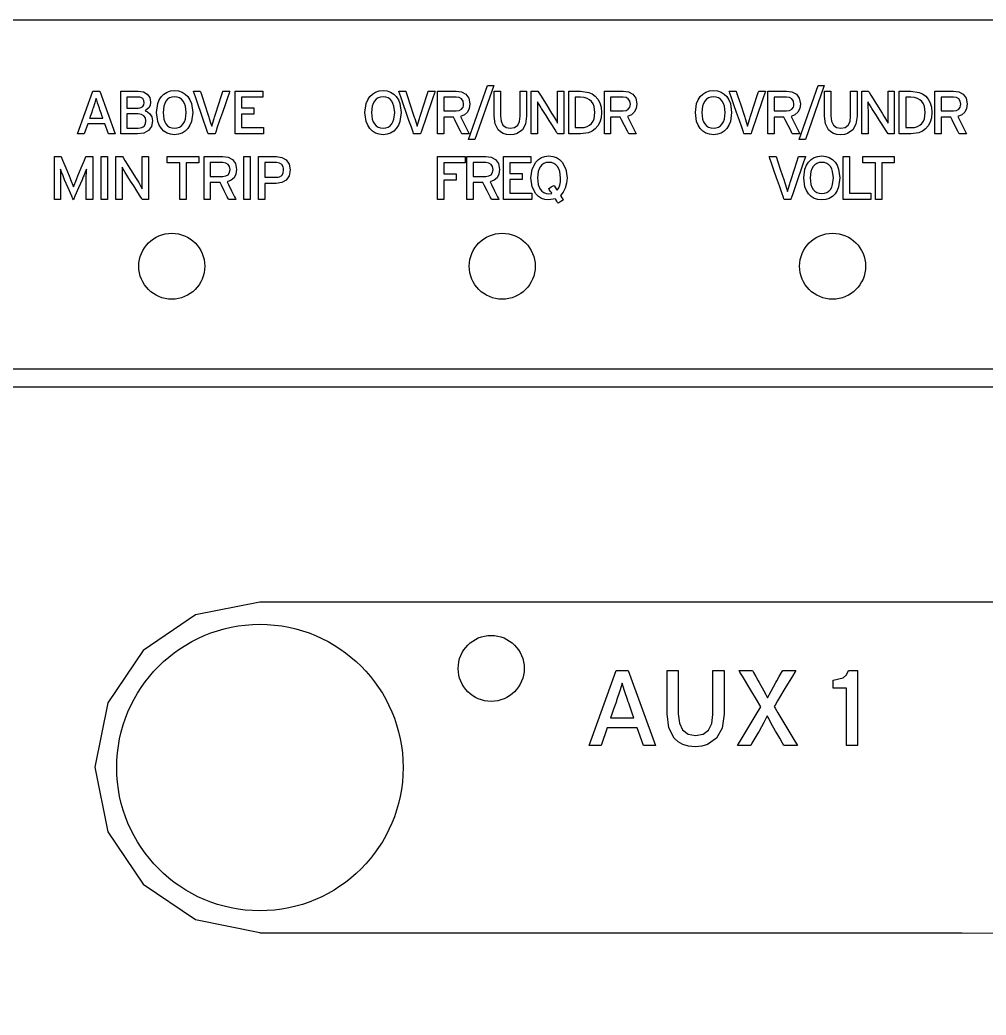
# Model space of a CAD drawing. Extents: x 0.4 to 9, y 0.3 to 17.6.
# Drawn here: x 4.704 to 6.897, y 7.476 to 9.734 of the extents above; entities that cross this region are included whole.
import ezdxf

# ---------------------------------------------------------------- set-up
doc = ezdxf.new("R2010")
doc.units = 0
doc.header["$MEASUREMENT"] = 0
doc.layers.get('0').update_dxf_attribs({"linetype": 'CONTINUOUS'})

msp = doc.modelspace()

# ---------------------------------------------------------------- linework, layer by layer
at = {"color": 7}
for points in [[(3.8929, 9.7338), (7.9163, 9.7338), (7.9163, 8.9413), (3.8929, 8.9413)], [(5.737, 9.4625), (5.7227, 9.4625), (5.7658, 9.5846), (5.7802, 9.5846)], [(6.487, 9.4625), (6.4726, 9.4625), (6.5158, 9.5846), (6.5301, 9.5846)], [(4.9052, 9.475), (4.8969, 9.4981), (4.8581, 9.4981), (4.8501, 9.475), (4.8348, 9.475), (4.8699, 9.572), (4.8854, 9.572), (4.9206, 9.475)], [(5.1927, 9.475), (5.1927, 9.572), (5.2553, 9.572), (5.2553, 9.5581), (5.2073, 9.5581), (5.2073, 9.534), (5.2351, 9.534), (5.2351, 9.5198), (5.2073, 9.5198), (5.2073, 9.4893), (5.2573, 9.4893), (5.2573, 9.475)], [(4.8884, 9.3265), (4.8884, 9.4238), (4.903, 9.4238), (4.903, 9.3265)], [(5.0817, 9.4096), (5.0817, 9.3265), (5.0671, 9.3265), (5.0671, 9.4096), (5.0388, 9.4096), (5.0388, 9.4238), (5.11, 9.4238), (5.11, 9.4096)], [(5.2124, 9.3265), (5.2124, 9.4238), (5.227, 9.4238), (5.227, 9.3265)], [(5.6668, 9.4096), (5.6668, 9.3842), (5.6946, 9.3842), (5.6946, 9.3699), (5.6668, 9.3699), (5.6668, 9.3265), (5.6522, 9.3265), (5.6522, 9.4238), (5.7148, 9.4238), (5.7148, 9.4096)], [(5.8016, 9.3265), (5.8016, 9.4238), (5.8641, 9.4238), (5.8641, 9.4096), (5.8161, 9.4096), (5.8161, 9.3855), (5.8441, 9.3855), (5.8441, 9.3713), (5.8161, 9.3713), (5.8161, 9.3408), (5.8663, 9.3408), (5.8663, 9.3265)], [(6.5725, 9.3265), (6.5725, 9.4238), (6.587, 9.4238), (6.587, 9.3408), (6.6354, 9.3408), (6.6354, 9.3265)], [(6.6606, 9.4096), (6.6606, 9.3265), (6.6461, 9.3265), (6.6461, 9.4096), (6.6177, 9.4096), (6.6177, 9.4238), (6.6889, 9.4238), (6.6889, 9.4096)], [(6.1196, 8.0875), (6.1052, 8.1278), (6.0372, 8.1278), (6.0232, 8.0875), (5.9967, 8.0875), (6.0579, 8.2577), (6.0849, 8.2577), (6.1469, 8.0875)]]:
    msp.add_lwpolyline(points, close=True, dxfattribs=at)
for points in [[(5.0552, 9.4733), (5.0463, 9.4743), (5.0382, 9.477), (5.0312, 9.4814), (5.0253, 9.4874), (5.0206, 9.4947), (5.0171, 9.5032), (5.0142, 9.5235), (5.0171, 9.5438), (5.0206, 9.5524), (5.0253, 9.5597), (5.0312, 9.5656), (5.0382, 9.57), (5.0463, 9.5728), (5.0552, 9.5737), (5.0643, 9.5728), (5.0724, 9.57), (5.0794, 9.5656), (5.0854, 9.5597), (5.0902, 9.5524), (5.0937, 9.5438), (5.0966, 9.5235), (5.0937, 9.5032), (5.0902, 9.4947), (5.0854, 9.4874), (5.0794, 9.4814), (5.0724, 9.477), (5.0643, 9.4743), (5.0552, 9.4733)], [(5.5284, 9.4733), (5.5195, 9.4743), (5.5114, 9.477), (5.5044, 9.4814), (5.4985, 9.4874), (5.4938, 9.4947), (5.4903, 9.5032), (5.4874, 9.5235), (5.4903, 9.5438), (5.4938, 9.5524), (5.4985, 9.5597), (5.5044, 9.5656), (5.5114, 9.57), (5.5195, 9.5728), (5.5284, 9.5737), (5.5375, 9.5728), (5.5455, 9.57), (5.5526, 9.5656), (5.5586, 9.5597), (5.5634, 9.5524), (5.5669, 9.5438), (5.5698, 9.5235), (5.5669, 9.5032), (5.5634, 9.4947), (5.5586, 9.4874), (5.5526, 9.4814), (5.5455, 9.477), (5.5375, 9.4743), (5.5284, 9.4733)], [(6.2785, 9.4733), (6.2695, 9.4743), (6.2615, 9.477), (6.2545, 9.4814), (6.2486, 9.4874), (6.2438, 9.4947), (6.2403, 9.5032), (6.2375, 9.5235), (6.2403, 9.5438), (6.2438, 9.5524), (6.2486, 9.5597), (6.2545, 9.5656), (6.2615, 9.57), (6.2695, 9.5728), (6.2785, 9.5737), (6.2875, 9.5728), (6.2956, 9.57), (6.3026, 9.5656), (6.3086, 9.5597), (6.3133, 9.5524), (6.3168, 9.5438), (6.3197, 9.5235), (6.3168, 9.5032), (6.3133, 9.4947), (6.3086, 9.4874), (6.3026, 9.4814), (6.2956, 9.477), (6.2875, 9.4743), (6.2785, 9.4733)], [(4.8847, 9.5334), (4.8806, 9.5457), (4.8787, 9.5515), (4.8774, 9.5557), (4.8761, 9.5515), (4.8743, 9.5457), (4.8703, 9.5334), (4.8699, 9.5324), (4.869, 9.5299), (4.8664, 9.5222), (4.8637, 9.5145), (4.8628, 9.5119), (4.8625, 9.511), (4.8638, 9.511), (4.8672, 9.511), (4.8775, 9.511), (4.8878, 9.511), (4.8912, 9.511), (4.8925, 9.511), (4.8921, 9.5119), (4.8913, 9.5145), (4.8886, 9.5222), (4.8859, 9.5299), (4.885, 9.5324), (4.8847, 9.5334)], [(4.9715, 9.475), (4.9698, 9.475), (4.9655, 9.475), (4.9522, 9.475), (4.939, 9.475), (4.9347, 9.475), (4.933, 9.475), (4.933, 9.4761), (4.933, 9.4792), (4.933, 9.4902), (4.933, 9.5057), (4.933, 9.5235), (4.933, 9.5413), (4.933, 9.5569), (4.933, 9.5678), (4.933, 9.5709), (4.933, 9.572), (4.9347, 9.572), (4.9392, 9.572), (4.953, 9.572), (4.9668, 9.572), (4.9713, 9.572), (4.973, 9.572), (4.9844, 9.5704), (4.9932, 9.5656), (4.9988, 9.5577), (5.0008, 9.5469), (4.9999, 9.5402), (4.9973, 9.5348), (4.9884, 9.5276), (4.9942, 9.5249), (4.9995, 9.5203), (5.0034, 9.5137), (5.0049, 9.5049), (5.0027, 9.4919), (4.9962, 9.4826), (4.9857, 9.4769), (4.9715, 9.475)], [(4.9728, 9.5588), (4.9717, 9.5588), (4.9688, 9.5588), (4.9598, 9.5588), (4.9508, 9.5588), (4.9479, 9.5588), (4.9467, 9.5588), (4.9467, 9.5577), (4.9467, 9.5549), (4.9467, 9.5462), (4.9467, 9.5376), (4.9467, 9.5348), (4.9467, 9.5337), (4.9479, 9.5337), (4.9508, 9.5337), (4.9598, 9.5337), (4.9688, 9.5337), (4.9717, 9.5337), (4.9728, 9.5337), (4.9761, 9.534), (4.9789, 9.5347), (4.9831, 9.5375), (4.9855, 9.5414), (4.9862, 9.5459), (4.9855, 9.5511), (4.9832, 9.5551), (4.979, 9.5578), (4.9762, 9.5585), (4.9728, 9.5588)], [(5.0552, 9.5591), (5.0492, 9.5585), (5.044, 9.5566), (5.0395, 9.5536), (5.0358, 9.5495), (5.0329, 9.5443), (5.0308, 9.5382), (5.0291, 9.5235), (5.0308, 9.5088), (5.0329, 9.5027), (5.0358, 9.4976), (5.0395, 9.4935), (5.044, 9.4904), (5.0492, 9.4886), (5.0552, 9.4879), (5.0613, 9.4886), (5.0666, 9.4904), (5.0711, 9.4935), (5.0749, 9.4976), (5.0778, 9.5027), (5.08, 9.5088), (5.0817, 9.5235), (5.08, 9.5382), (5.0778, 9.5443), (5.0749, 9.5495), (5.0711, 9.5536), (5.0666, 9.5566), (5.0613, 9.5585), (5.0552, 9.5591)], [(5.1471, 9.475), (5.1447, 9.475), (5.1394, 9.475), (5.1341, 9.475), (5.1317, 9.475), (5.1313, 9.4761), (5.1303, 9.4792), (5.1264, 9.4902), (5.121, 9.5057), (5.1148, 9.5235), (5.1086, 9.5413), (5.1032, 9.5569), (5.0994, 9.5678), (5.0983, 9.5709), (5.098, 9.572), (5.1004, 9.572), (5.1058, 9.572), (5.1113, 9.572), (5.1137, 9.572), (5.1146, 9.5694), (5.1169, 9.5624), (5.1239, 9.5412), (5.1309, 9.5199), (5.1332, 9.5129), (5.1341, 9.5103), (5.1372, 9.5005), (5.1395, 9.4923), (5.1418, 9.5005), (5.1449, 9.5103), (5.1458, 9.5129), (5.1481, 9.5199), (5.1549, 9.5412), (5.1618, 9.5624), (5.1641, 9.5694), (5.1649, 9.572), (5.1673, 9.572), (5.1726, 9.572), (5.1779, 9.572), (5.1804, 9.572), (5.18, 9.5709), (5.1789, 9.5678), (5.1752, 9.5569), (5.1698, 9.5413), (5.1637, 9.5235), (5.1576, 9.5057), (5.1523, 9.4902), (5.1486, 9.4792), (5.1475, 9.4761), (5.1471, 9.475)], [(5.5284, 9.5591), (5.5225, 9.5585), (5.5173, 9.5566), (5.5128, 9.5536), (5.5091, 9.5495), (5.5062, 9.5443), (5.504, 9.5382), (5.5023, 9.5235), (5.504, 9.5088), (5.5062, 9.5027), (5.5091, 9.4976), (5.5128, 9.4935), (5.5173, 9.4904), (5.5225, 9.4886), (5.5284, 9.4879), (5.5345, 9.4886), (5.5398, 9.4904), (5.5443, 9.4935), (5.5481, 9.4976), (5.551, 9.5027), (5.5532, 9.5088), (5.5549, 9.5235), (5.5532, 9.5382), (5.551, 9.5443), (5.5481, 9.5495), (5.5443, 9.5536), (5.5398, 9.5566), (5.5345, 9.5585), (5.5284, 9.5591)], [(5.6134, 9.475), (5.611, 9.475), (5.6057, 9.475), (5.6004, 9.475), (5.5979, 9.475), (5.5976, 9.4761), (5.5965, 9.4792), (5.5927, 9.4902), (5.5873, 9.5057), (5.5811, 9.5235), (5.5749, 9.5413), (5.5695, 9.5569), (5.5657, 9.5678), (5.5646, 9.5709), (5.5642, 9.572), (5.5667, 9.572), (5.5721, 9.572), (5.5775, 9.572), (5.58, 9.572), (5.5808, 9.5694), (5.5831, 9.5624), (5.5901, 9.5412), (5.5971, 9.5199), (5.5994, 9.5129), (5.6003, 9.5103), (5.6034, 9.5005), (5.6057, 9.4923), (5.6081, 9.5005), (5.6112, 9.5103), (5.612, 9.5129), (5.6143, 9.5199), (5.6212, 9.5412), (5.628, 9.5624), (5.6303, 9.5694), (5.6312, 9.572), (5.6336, 9.572), (5.6389, 9.572), (5.6442, 9.572), (5.6466, 9.572), (5.6462, 9.5709), (5.6452, 9.5678), (5.6414, 9.5569), (5.6361, 9.5413), (5.63, 9.5235), (5.6239, 9.5057), (5.6186, 9.4902), (5.6148, 9.4792), (5.6137, 9.4761), (5.6134, 9.475)], [(5.7044, 9.5147), (5.7053, 9.513), (5.7075, 9.5085), (5.7143, 9.4949), (5.7212, 9.4812), (5.7234, 9.4767), (5.7242, 9.475), (5.7216, 9.475), (5.7159, 9.475), (5.7101, 9.475), (5.7075, 9.475), (5.7066, 9.4767), (5.7044, 9.481), (5.6978, 9.4942), (5.6912, 9.5074), (5.689, 9.5117), (5.6881, 9.5133), (5.6847, 9.5133), (5.6772, 9.5133), (5.6697, 9.5133), (5.6663, 9.5133), (5.6663, 9.5117), (5.6663, 9.5074), (5.6663, 9.4942), (5.6663, 9.481), (5.6663, 9.4767), (5.6663, 9.475), (5.664, 9.475), (5.6591, 9.475), (5.6543, 9.475), (5.652, 9.475), (5.652, 9.4761), (5.652, 9.4792), (5.652, 9.4902), (5.652, 9.5057), (5.652, 9.5235), (5.652, 9.5413), (5.652, 9.5569), (5.652, 9.5678), (5.652, 9.5709), (5.652, 9.572), (5.6539, 9.572), (5.6587, 9.572), (5.6733, 9.572), (5.6879, 9.572), (5.6928, 9.572), (5.6946, 9.572), (5.7066, 9.5703), (5.7165, 9.5651), (5.7233, 9.5561), (5.7258, 9.5432), (5.7243, 9.5326), (5.7201, 9.5244), (5.7133, 9.5184), (5.7044, 9.5147)], [(5.6946, 9.5584), (5.6934, 9.5584), (5.6902, 9.5584), (5.6804, 9.5584), (5.6707, 9.5584), (5.6675, 9.5584), (5.6663, 9.5584), (5.6663, 9.5571), (5.6663, 9.5536), (5.6663, 9.5428), (5.6663, 9.5321), (5.6663, 9.5286), (5.6663, 9.5272), (5.6675, 9.5272), (5.6707, 9.5272), (5.6804, 9.5272), (5.6902, 9.5272), (5.6934, 9.5272), (5.6946, 9.5272), (5.7013, 9.5282), (5.7065, 9.531), (5.71, 9.5358), (5.7109, 9.5391), (5.7112, 9.5428), (5.71, 9.5494), (5.7066, 9.5543), (5.7013, 9.5574), (5.6946, 9.5584)], [(5.817, 9.4733), (5.8085, 9.4741), (5.8011, 9.4762), (5.7949, 9.4797), (5.7897, 9.4845), (5.7828, 9.4978), (5.7805, 9.5157), (5.7805, 9.5181), (5.7805, 9.5245), (5.7805, 9.5439), (5.7805, 9.5632), (5.7805, 9.5696), (5.7805, 9.572), (5.7828, 9.572), (5.7878, 9.572), (5.7928, 9.572), (5.7951, 9.572), (5.7951, 9.5696), (5.7951, 9.5633), (5.7951, 9.544), (5.7951, 9.5248), (5.7951, 9.5185), (5.7951, 9.5161), (5.7965, 9.5039), (5.8007, 9.4951), (5.8076, 9.4897), (5.8172, 9.4879), (5.8272, 9.4897), (5.8342, 9.4949), (5.8384, 9.5034), (5.8397, 9.515), (5.8397, 9.5175), (5.8397, 9.5239), (5.8397, 9.5435), (5.8397, 9.5631), (5.8397, 9.5696), (5.8397, 9.572), (5.842, 9.572), (5.847, 9.572), (5.852, 9.572), (5.8543, 9.572), (5.8543, 9.5696), (5.8543, 9.5632), (5.8543, 9.5437), (5.8543, 9.5242), (5.8543, 9.5178), (5.8543, 9.5154), (5.8518, 9.4974), (5.8447, 9.4842), (5.833, 9.4761), (5.8255, 9.474), (5.817, 9.4733)], [(5.925, 9.475), (5.9233, 9.4776), (5.9189, 9.4845), (5.9128, 9.4942), (5.9057, 9.5054), (5.8986, 9.5165), (5.8924, 9.5262), (5.888, 9.5331), (5.8863, 9.5357), (5.879, 9.5479), (5.8791, 9.5436), (5.8791, 9.5372), (5.8792, 9.5252), (5.8792, 9.5231), (5.8792, 9.5174), (5.8792, 9.5001), (5.8792, 9.4829), (5.8792, 9.4772), (5.8792, 9.475), (5.877, 9.475), (5.8721, 9.475), (5.8672, 9.475), (5.865, 9.475), (5.865, 9.4761), (5.865, 9.4792), (5.865, 9.4902), (5.865, 9.5057), (5.865, 9.5235), (5.865, 9.5413), (5.865, 9.5569), (5.865, 9.5678), (5.865, 9.5709), (5.865, 9.572), (5.8673, 9.572), (5.8724, 9.572), (5.8776, 9.572), (5.8799, 9.572), (5.8815, 9.5695), (5.8857, 9.5628), (5.8984, 9.5425), (5.9111, 9.5222), (5.9153, 9.5155), (5.9168, 9.513), (5.9213, 9.5054), (5.9248, 9.4991), (5.9248, 9.5035), (5.9247, 9.51), (5.9246, 9.5222), (5.9246, 9.5243), (5.9246, 9.53), (5.9246, 9.5471), (5.9246, 9.5642), (5.9246, 9.5699), (5.9246, 9.572), (5.9269, 9.572), (5.9318, 9.572), (5.9367, 9.572), (5.9389, 9.572), (5.9389, 9.5709), (5.9389, 9.5678), (5.9389, 9.5569), (5.9389, 9.5413), (5.9389, 9.5235), (5.9389, 9.5057), (5.9389, 9.4902), (5.9389, 9.4792), (5.9389, 9.4761), (5.9389, 9.475), (5.9367, 9.475), (5.9319, 9.475), (5.9272, 9.475), (5.925, 9.475)], [(5.9769, 9.475), (5.9757, 9.475), (5.9727, 9.475), (5.9636, 9.475), (5.9544, 9.475), (5.9514, 9.475), (5.9502, 9.475), (5.9502, 9.4761), (5.9502, 9.4792), (5.9502, 9.4902), (5.9502, 9.5057), (5.9502, 9.5235), (5.9502, 9.5413), (5.9502, 9.5569), (5.9502, 9.5678), (5.9502, 9.5709), (5.9502, 9.572), (5.9514, 9.572), (5.9544, 9.572), (5.9636, 9.572), (5.9727, 9.572), (5.9757, 9.572), (5.9769, 9.572), (5.9953, 9.5692), (6.0033, 9.5657), (6.0103, 9.5606), (6.0161, 9.5539), (6.0205, 9.5455), (6.0232, 9.5354), (6.0242, 9.5235), (6.0232, 9.5116), (6.0204, 9.5015), (6.0159, 9.4931), (6.0101, 9.4864), (6.003, 9.4813), (5.995, 9.4778), (5.9769, 9.475)], [(5.9769, 9.5581), (5.975, 9.5581), (5.9708, 9.5581), (5.9667, 9.5581), (5.9648, 9.5581), (5.9648, 9.5573), (5.9648, 9.5551), (5.9648, 9.5474), (5.9648, 9.5363), (5.9648, 9.5237), (5.9648, 9.5111), (5.9648, 9.5), (5.9648, 9.4922), (5.9648, 9.49), (5.9648, 9.4893), (5.9667, 9.4893), (5.9708, 9.4893), (5.975, 9.4893), (5.9769, 9.4893), (5.9849, 9.4899), (5.9917, 9.4918), (5.9972, 9.4947), (6.0017, 9.4988), (6.0051, 9.5037), (6.0074, 9.5096), (6.0093, 9.5235), (6.0074, 9.5375), (6.0051, 9.5434), (6.0017, 9.5484), (5.9972, 9.5525), (5.9917, 9.5556), (5.9849, 9.5575), (5.9769, 9.5581)], [(6.0832, 9.5147), (6.084, 9.513), (6.0863, 9.5085), (6.0931, 9.4949), (6.0999, 9.4812), (6.1022, 9.4767), (6.103, 9.475), (6.1004, 9.475), (6.0946, 9.475), (6.0888, 9.475), (6.0862, 9.475), (6.0854, 9.4767), (6.0832, 9.481), (6.0766, 9.4942), (6.0699, 9.5074), (6.0677, 9.5117), (6.0669, 9.5133), (6.0635, 9.5133), (6.056, 9.5133), (6.0484, 9.5133), (6.045, 9.5133), (6.045, 9.5117), (6.045, 9.5074), (6.045, 9.4942), (6.045, 9.481), (6.045, 9.4767), (6.045, 9.475), (6.0428, 9.475), (6.0379, 9.475), (6.033, 9.475), (6.0308, 9.475), (6.0308, 9.4761), (6.0308, 9.4792), (6.0308, 9.4902), (6.0308, 9.5057), (6.0308, 9.5235), (6.0308, 9.5413), (6.0308, 9.5569), (6.0308, 9.5678), (6.0308, 9.5709), (6.0308, 9.572), (6.0326, 9.572), (6.0374, 9.572), (6.0521, 9.572), (6.0667, 9.572), (6.0715, 9.572), (6.0733, 9.572), (6.0854, 9.5703), (6.0953, 9.5651), (6.102, 9.5561), (6.1045, 9.5432), (6.1031, 9.5326), (6.0988, 9.5244), (6.0921, 9.5184), (6.0832, 9.5147)], [(6.0733, 9.5584), (6.0721, 9.5584), (6.0689, 9.5584), (6.0592, 9.5584), (6.0494, 9.5584), (6.0462, 9.5584), (6.045, 9.5584), (6.045, 9.5571), (6.045, 9.5536), (6.045, 9.5428), (6.045, 9.5321), (6.045, 9.5286), (6.045, 9.5272), (6.0462, 9.5272), (6.0494, 9.5272), (6.0592, 9.5272), (6.0689, 9.5272), (6.0721, 9.5272), (6.0733, 9.5272), (6.08, 9.5282), (6.0852, 9.531), (6.0886, 9.5358), (6.0895, 9.5391), (6.0898, 9.5428), (6.0886, 9.5494), (6.0852, 9.5543), (6.0801, 9.5574), (6.0733, 9.5584)], [(6.2785, 9.5591), (6.2725, 9.5585), (6.2672, 9.5566), (6.2627, 9.5536), (6.259, 9.5495), (6.256, 9.5443), (6.2539, 9.5382), (6.2522, 9.5235), (6.2539, 9.5088), (6.256, 9.5027), (6.259, 9.4976), (6.2627, 9.4935), (6.2672, 9.4904), (6.2725, 9.4886), (6.2785, 9.4879), (6.2845, 9.4886), (6.2898, 9.4904), (6.2944, 9.4935), (6.2981, 9.4976), (6.3011, 9.5027), (6.3032, 9.5088), (6.3049, 9.5235), (6.3032, 9.5382), (6.3011, 9.5443), (6.2981, 9.5495), (6.2944, 9.5536), (6.2898, 9.5566), (6.2845, 9.5585), (6.2785, 9.5591)], [(6.3634, 9.475), (6.361, 9.475), (6.3557, 9.475), (6.3504, 9.475), (6.348, 9.475), (6.3476, 9.4761), (6.3465, 9.4792), (6.3427, 9.4902), (6.3373, 9.5057), (6.3311, 9.5235), (6.3249, 9.5413), (6.3195, 9.5569), (6.3157, 9.5678), (6.3146, 9.5709), (6.3143, 9.572), (6.3167, 9.572), (6.3221, 9.572), (6.3276, 9.572), (6.33, 9.572), (6.3309, 9.5694), (6.3332, 9.5624), (6.3402, 9.5412), (6.3472, 9.5199), (6.3495, 9.5129), (6.3504, 9.5103), (6.3534, 9.5005), (6.3558, 9.4923), (6.358, 9.5005), (6.3611, 9.5103), (6.3619, 9.5129), (6.3642, 9.5199), (6.3711, 9.5412), (6.3779, 9.5624), (6.3802, 9.5694), (6.3811, 9.572), (6.3835, 9.572), (6.3889, 9.572), (6.3942, 9.572), (6.3967, 9.572), (6.3963, 9.5709), (6.3952, 9.5678), (6.3915, 9.5569), (6.3861, 9.5413), (6.38, 9.5235), (6.3739, 9.5057), (6.3686, 9.4902), (6.3649, 9.4792), (6.3638, 9.4761), (6.3634, 9.475)], [(6.4545, 9.5147), (6.4553, 9.513), (6.4576, 9.5085), (6.4644, 9.4949), (6.4712, 9.4812), (6.4735, 9.4767), (6.4743, 9.475), (6.4717, 9.475), (6.4659, 9.475), (6.4601, 9.475), (6.4575, 9.475), (6.4567, 9.4767), (6.4545, 9.481), (6.4479, 9.4942), (6.4412, 9.5074), (6.439, 9.5117), (6.4382, 9.5133), (6.4348, 9.5133), (6.4273, 9.5133), (6.4197, 9.5133), (6.4163, 9.5133), (6.4163, 9.5117), (6.4163, 9.5074), (6.4163, 9.4942), (6.4163, 9.481), (6.4163, 9.4767), (6.4163, 9.475), (6.4141, 9.475), (6.4091, 9.475), (6.4042, 9.475), (6.4019, 9.475), (6.4019, 9.4761), (6.4019, 9.4792), (6.4019, 9.4902), (6.4019, 9.5057), (6.4019, 9.5235), (6.4019, 9.5413), (6.4019, 9.5569), (6.4019, 9.5678), (6.4019, 9.5709), (6.4019, 9.572), (6.4037, 9.572), (6.4086, 9.572), (6.4233, 9.572), (6.438, 9.572), (6.4428, 9.572), (6.4446, 9.572), (6.4567, 9.5703), (6.4666, 9.5651), (6.4733, 9.5561), (6.4758, 9.5432), (6.4744, 9.5326), (6.4701, 9.5244), (6.4634, 9.5184), (6.4545, 9.5147)], [(6.4446, 9.5584), (6.4434, 9.5584), (6.4402, 9.5584), (6.4305, 9.5584), (6.4207, 9.5584), (6.4175, 9.5584), (6.4163, 9.5584), (6.4163, 9.5571), (6.4163, 9.5536), (6.4163, 9.5428), (6.4163, 9.5321), (6.4163, 9.5286), (6.4163, 9.5272), (6.4175, 9.5272), (6.4207, 9.5272), (6.4305, 9.5272), (6.4402, 9.5272), (6.4434, 9.5272), (6.4446, 9.5272), (6.4513, 9.5282), (6.4565, 9.531), (6.4599, 9.5358), (6.4608, 9.5391), (6.4611, 9.5428), (6.4599, 9.5494), (6.4565, 9.5543), (6.4514, 9.5574), (6.4446, 9.5584)], [(6.567, 9.4733), (6.5586, 9.4741), (6.5512, 9.4762), (6.5449, 9.4797), (6.5397, 9.4845), (6.5328, 9.4978), (6.5304, 9.5157), (6.5304, 9.5181), (6.5304, 9.5245), (6.5304, 9.5439), (6.5304, 9.5632), (6.5304, 9.5696), (6.5304, 9.572), (6.5327, 9.572), (6.5377, 9.572), (6.5427, 9.572), (6.545, 9.572), (6.545, 9.5696), (6.545, 9.5633), (6.545, 9.544), (6.545, 9.5248), (6.545, 9.5185), (6.545, 9.5161), (6.5464, 9.5039), (6.5506, 9.4951), (6.5576, 9.4897), (6.5672, 9.4879), (6.5772, 9.4897), (6.5842, 9.4949), (6.5884, 9.5034), (6.5898, 9.515), (6.5898, 9.5175), (6.5898, 9.5239), (6.5898, 9.5435), (6.5898, 9.5631), (6.5898, 9.5696), (6.5898, 9.572), (6.592, 9.572), (6.5971, 9.572), (6.6021, 9.572), (6.6043, 9.572), (6.6043, 9.5696), (6.6043, 9.5632), (6.6043, 9.5437), (6.6043, 9.5242), (6.6043, 9.5178), (6.6043, 9.5154), (6.6019, 9.4974), (6.5947, 9.4842), (6.583, 9.4761), (6.5756, 9.474), (6.567, 9.4733)], [(6.675, 9.475), (6.6734, 9.4776), (6.669, 9.4845), (6.6628, 9.4942), (6.6556, 9.5054), (6.6485, 9.5165), (6.6423, 9.5262), (6.6379, 9.5331), (6.6362, 9.5357), (6.6291, 9.5479), (6.6291, 9.5436), (6.6292, 9.5372), (6.6293, 9.5252), (6.6293, 9.5231), (6.6293, 9.5174), (6.6293, 9.5001), (6.6293, 9.4829), (6.6293, 9.4772), (6.6293, 9.475), (6.627, 9.475), (6.6221, 9.475), (6.6172, 9.475), (6.615, 9.475), (6.615, 9.4761), (6.615, 9.4792), (6.615, 9.4902), (6.615, 9.5057), (6.615, 9.5235), (6.615, 9.5413), (6.615, 9.5569), (6.615, 9.5678), (6.615, 9.5709), (6.615, 9.572), (6.6174, 9.572), (6.6225, 9.572), (6.6276, 9.572), (6.6299, 9.572), (6.6315, 9.5695), (6.6357, 9.5628), (6.6484, 9.5425), (6.6611, 9.5222), (6.6653, 9.5155), (6.6669, 9.513), (6.6713, 9.5054), (6.6749, 9.4991), (6.6748, 9.5035), (6.6748, 9.51), (6.6747, 9.5222), (6.6747, 9.5243), (6.6747, 9.53), (6.6747, 9.5471), (6.6747, 9.5642), (6.6747, 9.5699), (6.6747, 9.572), (6.6769, 9.572), (6.6818, 9.572), (6.6867, 9.572), (6.6889, 9.572), (6.6889, 9.5709), (6.6889, 9.5678), (6.6889, 9.5569), (6.6889, 9.5413), (6.6889, 9.5235), (6.6889, 9.5057), (6.6889, 9.4902), (6.6889, 9.4792), (6.6889, 9.4761), (6.6889, 9.475), (6.6868, 9.475), (6.682, 9.475), (6.6772, 9.475), (6.675, 9.475)], [(6.7268, 9.475), (6.7256, 9.475), (6.7226, 9.475), (6.7135, 9.475), (6.7044, 9.475), (6.7014, 9.475), (6.7003, 9.475), (6.7003, 9.4761), (6.7003, 9.4792), (6.7003, 9.4902), (6.7003, 9.5057), (6.7003, 9.5235), (6.7003, 9.5413), (6.7003, 9.5569), (6.7003, 9.5678), (6.7003, 9.5709), (6.7003, 9.572), (6.7014, 9.572), (6.7044, 9.572), (6.7135, 9.572), (6.7226, 9.572), (6.7256, 9.572), (6.7268, 9.572), (6.7452, 9.5692), (6.7532, 9.5657), (6.7603, 9.5606), (6.7661, 9.5539), (6.7705, 9.5455), (6.7733, 9.5354), (6.7742, 9.5235), (6.7732, 9.5116), (6.7704, 9.5015), (6.7659, 9.4931), (6.76, 9.4864), (6.7529, 9.4813), (6.7449, 9.4778), (6.7268, 9.475)], [(6.7268, 9.5581), (6.7249, 9.5581), (6.7208, 9.5581), (6.7167, 9.5581), (6.7149, 9.5581), (6.7149, 9.5573), (6.7149, 9.5551), (6.7149, 9.5474), (6.7149, 9.5363), (6.7149, 9.5237), (6.7149, 9.5111), (6.7149, 9.5), (6.7149, 9.4922), (6.7149, 9.49), (6.7149, 9.4893), (6.7167, 9.4893), (6.7208, 9.4893), (6.7249, 9.4893), (6.7268, 9.4893), (6.7348, 9.4899), (6.7416, 9.4918), (6.7472, 9.4947), (6.7517, 9.4988), (6.7551, 9.5037), (6.7575, 9.5096), (6.7593, 9.5235), (6.7575, 9.5375), (6.7551, 9.5434), (6.7517, 9.5484), (6.7472, 9.5525), (6.7416, 9.5556), (6.7348, 9.5575), (6.7268, 9.5581)], [(6.8332, 9.5147), (6.8341, 9.513), (6.8363, 9.5085), (6.8431, 9.4949), (6.85, 9.4812), (6.8522, 9.4767), (6.8531, 9.475), (6.8504, 9.475), (6.8447, 9.475), (6.8389, 9.475), (6.8363, 9.475), (6.8354, 9.4767), (6.8333, 9.481), (6.8266, 9.4942), (6.82, 9.5074), (6.8178, 9.5117), (6.8169, 9.5133), (6.8135, 9.5133), (6.806, 9.5133), (6.7985, 9.5133), (6.7951, 9.5133), (6.7951, 9.5117), (6.7951, 9.5074), (6.7951, 9.4942), (6.7951, 9.481), (6.7951, 9.4767), (6.7951, 9.475), (6.7928, 9.475), (6.7879, 9.475), (6.7829, 9.475), (6.7807, 9.475), (6.7807, 9.4761), (6.7807, 9.4792), (6.7807, 9.4902), (6.7807, 9.5057), (6.7807, 9.5235), (6.7807, 9.5413), (6.7807, 9.5569), (6.7807, 9.5678), (6.7807, 9.5709), (6.7807, 9.572), (6.7825, 9.572), (6.7873, 9.572), (6.802, 9.572), (6.8167, 9.572), (6.8216, 9.572), (6.8234, 9.572), (6.8354, 9.5703), (6.8453, 9.5651), (6.8521, 9.5561), (6.8546, 9.5432), (6.8531, 9.5326), (6.8489, 9.5244), (6.8421, 9.5184), (6.8332, 9.5147)], [(6.8234, 9.5584), (6.8222, 9.5584), (6.819, 9.5584), (6.8092, 9.5584), (6.7995, 9.5584), (6.7963, 9.5584), (6.7951, 9.5584), (6.7951, 9.5571), (6.7951, 9.5536), (6.7951, 9.5428), (6.7951, 9.5321), (6.7951, 9.5286), (6.7951, 9.5272), (6.7963, 9.5272), (6.7995, 9.5272), (6.8092, 9.5272), (6.819, 9.5272), (6.8222, 9.5272), (6.8234, 9.5272), (6.83, 9.5282), (6.8352, 9.531), (6.8386, 9.5358), (6.8395, 9.5391), (6.8398, 9.5428), (6.8387, 9.5494), (6.8353, 9.5543), (6.8301, 9.5574), (6.8234, 9.5584)], [(4.973, 9.5205), (4.9719, 9.5205), (4.9689, 9.5205), (4.9599, 9.5205), (4.9508, 9.5205), (4.9479, 9.5205), (4.9467, 9.5205), (4.9467, 9.5191), (4.9467, 9.5154), (4.9467, 9.5103), (4.9467, 9.5044), (4.9467, 9.4984), (4.9467, 9.4933), (4.9467, 9.4896), (4.9467, 9.4883), (4.9478, 9.4883), (4.9508, 9.4883), (4.9597, 9.4883), (4.9686, 9.4883), (4.9716, 9.4883), (4.9727, 9.4883), (4.9771, 9.4886), (4.9809, 9.4894), (4.9839, 9.4908), (4.9863, 9.4927), (4.9894, 9.4978), (4.9903, 9.5045), (4.9891, 9.5112), (4.9858, 9.5162), (4.9804, 9.5194), (4.973, 9.5205)], [(4.855, 9.3265), (4.855, 9.3287), (4.855, 9.3346), (4.855, 9.3523), (4.855, 9.37), (4.855, 9.3758), (4.855, 9.3781), (4.8551, 9.3877), (4.8553, 9.395), (4.8527, 9.3884), (4.8491, 9.3797), (4.8481, 9.3774), (4.8454, 9.3712), (4.8373, 9.3525), (4.8292, 9.3337), (4.8265, 9.3275), (4.8255, 9.3252), (4.8245, 9.3275), (4.8219, 9.3337), (4.8138, 9.3525), (4.8058, 9.3712), (4.8031, 9.3774), (4.8021, 9.3797), (4.7986, 9.3884), (4.796, 9.395), (4.7961, 9.3877), (4.7962, 9.3781), (4.7962, 9.3758), (4.7962, 9.37), (4.7962, 9.3523), (4.7962, 9.3346), (4.7962, 9.3287), (4.7962, 9.3265), (4.794, 9.3265), (4.7893, 9.3265), (4.7846, 9.3265), (4.7824, 9.3265), (4.7824, 9.3276), (4.7824, 9.3307), (4.7824, 9.3417), (4.7824, 9.3573), (4.7824, 9.3752), (4.7824, 9.393), (4.7824, 9.4086), (4.7824, 9.4196), (4.7824, 9.4227), (4.7824, 9.4238), (4.7848, 9.4238), (4.79, 9.4238), (4.7952, 9.4238), (4.7975, 9.4238), (4.7985, 9.4216), (4.8009, 9.4157), (4.8084, 9.3979), (4.8158, 9.3801), (4.8183, 9.3742), (4.8192, 9.3719), (4.8258, 9.3553), (4.8325, 9.3719), (4.8334, 9.3742), (4.8358, 9.3801), (4.8431, 9.3979), (4.8505, 9.4157), (4.8529, 9.4216), (4.8538, 9.4238), (4.8563, 9.4238), (4.8616, 9.4238), (4.867, 9.4238), (4.8694, 9.4238), (4.8694, 9.4227), (4.8694, 9.4196), (4.8694, 9.4086), (4.8694, 9.393), (4.8694, 9.3752), (4.8694, 9.3573), (4.8694, 9.3417), (4.8694, 9.3307), (4.8694, 9.3276), (4.8694, 9.3265), (4.8672, 9.3265), (4.8622, 9.3265), (4.8573, 9.3265), (4.855, 9.3265)], [(4.982, 9.3265), (4.9803, 9.3291), (4.976, 9.336), (4.9698, 9.3458), (4.9627, 9.357), (4.9556, 9.3682), (4.9494, 9.378), (4.945, 9.3849), (4.9433, 9.3875), (4.936, 9.3994), (4.9361, 9.3952), (4.9361, 9.389), (4.9362, 9.377), (4.9362, 9.3749), (4.9362, 9.3691), (4.9362, 9.3518), (4.9362, 9.3344), (4.9362, 9.3287), (4.9362, 9.3265), (4.934, 9.3265), (4.9291, 9.3265), (4.9242, 9.3265), (4.922, 9.3265), (4.922, 9.3276), (4.922, 9.3307), (4.922, 9.3417), (4.922, 9.3573), (4.922, 9.3752), (4.922, 9.393), (4.922, 9.4086), (4.922, 9.4196), (4.922, 9.4227), (4.922, 9.4238), (4.9243, 9.4238), (4.9294, 9.4238), (4.9346, 9.4238), (4.9369, 9.4238), (4.9385, 9.4213), (4.9427, 9.4146), (4.9554, 9.3942), (4.9681, 9.3738), (4.9723, 9.367), (4.9739, 9.3645), (4.9783, 9.357), (4.9818, 9.3506), (4.9818, 9.355), (4.9818, 9.3615), (4.9818, 9.3736), (4.9818, 9.3758), (4.9818, 9.3815), (4.9818, 9.3987), (4.9818, 9.416), (4.9818, 9.4217), (4.9818, 9.4238), (4.984, 9.4238), (4.9889, 9.4238), (4.9937, 9.4238), (4.9959, 9.4238), (4.9959, 9.4227), (4.9959, 9.4196), (4.9959, 9.4086), (4.9959, 9.393), (4.9959, 9.3752), (4.9959, 9.3573), (4.9959, 9.3417), (4.9959, 9.3307), (4.9959, 9.3276), (4.9959, 9.3265), (4.9937, 9.3265), (4.9889, 9.3265), (4.9842, 9.3265), (4.982, 9.3265)], [(5.1746, 9.3662), (5.1755, 9.3645), (5.1777, 9.36), (5.1846, 9.3463), (5.1915, 9.3327), (5.1937, 9.3282), (5.1946, 9.3265), (5.192, 9.3265), (5.1861, 9.3265), (5.1803, 9.3265), (5.1776, 9.3265), (5.1768, 9.3282), (5.1747, 9.3326), (5.1681, 9.3458), (5.1615, 9.3591), (5.1593, 9.3635), (5.1585, 9.3652), (5.155, 9.3652), (5.1475, 9.3652), (5.1399, 9.3652), (5.1364, 9.3652), (5.1364, 9.3635), (5.1364, 9.3591), (5.1364, 9.3458), (5.1364, 9.3326), (5.1364, 9.3282), (5.1364, 9.3265), (5.1342, 9.3265), (5.1293, 9.3265), (5.1244, 9.3265), (5.1222, 9.3265), (5.1222, 9.3276), (5.1222, 9.3307), (5.1222, 9.3417), (5.1222, 9.3573), (5.1222, 9.3752), (5.1222, 9.393), (5.1222, 9.4086), (5.1222, 9.4196), (5.1222, 9.4227), (5.1222, 9.4238), (5.124, 9.4238), (5.1289, 9.4238), (5.1435, 9.4238), (5.1581, 9.4238), (5.1629, 9.4238), (5.1648, 9.4238), (5.1768, 9.4221), (5.1867, 9.4167), (5.1935, 9.4077), (5.196, 9.3947), (5.1945, 9.3841), (5.1902, 9.3758), (5.1835, 9.3699), (5.1746, 9.3662)], [(5.2856, 9.3628), (5.2846, 9.3628), (5.2817, 9.3628), (5.2729, 9.3628), (5.2642, 9.3628), (5.2613, 9.3628), (5.2602, 9.3628), (5.2602, 9.3612), (5.2602, 9.3571), (5.2602, 9.3447), (5.2602, 9.3322), (5.2602, 9.3281), (5.2602, 9.3265), (5.258, 9.3265), (5.2531, 9.3265), (5.2482, 9.3265), (5.246, 9.3265), (5.246, 9.3276), (5.246, 9.3307), (5.246, 9.3417), (5.246, 9.3573), (5.246, 9.3752), (5.246, 9.393), (5.246, 9.4086), (5.246, 9.4196), (5.246, 9.4227), (5.246, 9.4238), (5.2477, 9.4238), (5.2523, 9.4238), (5.2663, 9.4238), (5.2803, 9.4238), (5.2849, 9.4238), (5.2867, 9.4238), (5.299, 9.4219), (5.3089, 9.4162), (5.3155, 9.4067), (5.3179, 9.3933), (5.3155, 9.3801), (5.3088, 9.3705), (5.2986, 9.3647), (5.2856, 9.3628)], [(5.7716, 9.3662), (5.7724, 9.3645), (5.7747, 9.36), (5.7815, 9.3463), (5.7883, 9.3327), (5.7905, 9.3282), (5.7914, 9.3265), (5.7888, 9.3265), (5.783, 9.3265), (5.7772, 9.3265), (5.7746, 9.3265), (5.7738, 9.3282), (5.7716, 9.3326), (5.7649, 9.3458), (5.7583, 9.3591), (5.7561, 9.3635), (5.7553, 9.3652), (5.7519, 9.3652), (5.7443, 9.3652), (5.7368, 9.3652), (5.7334, 9.3652), (5.7334, 9.3635), (5.7334, 9.3591), (5.7334, 9.3458), (5.7334, 9.3326), (5.7334, 9.3282), (5.7334, 9.3265), (5.7312, 9.3265), (5.7262, 9.3265), (5.7212, 9.3265), (5.719, 9.3265), (5.719, 9.3276), (5.719, 9.3307), (5.719, 9.3417), (5.719, 9.3573), (5.719, 9.3752), (5.719, 9.393), (5.719, 9.4086), (5.719, 9.4196), (5.719, 9.4227), (5.719, 9.4238), (5.7208, 9.4238), (5.7257, 9.4238), (5.7404, 9.4238), (5.755, 9.4238), (5.7599, 9.4238), (5.7617, 9.4238), (5.7737, 9.4221), (5.7837, 9.4167), (5.7904, 9.4077), (5.7929, 9.3947), (5.7914, 9.3841), (5.7872, 9.3758), (5.7805, 9.3699), (5.7716, 9.3662)], [(5.9313, 9.3353), (5.9323, 9.3337), (5.9345, 9.3302), (5.9367, 9.3267), (5.9377, 9.3252), (5.9358, 9.324), (5.9318, 9.3214), (5.9277, 9.3189), (5.9258, 9.3177), (5.9248, 9.3193), (5.9226, 9.3228), (5.9204, 9.3263), (5.9194, 9.3279), (5.905, 9.3252), (5.896, 9.3261), (5.888, 9.3288), (5.881, 9.3333), (5.8751, 9.3392), (5.8668, 9.3551), (5.864, 9.3753), (5.8668, 9.3954), (5.8751, 9.4112), (5.881, 9.4171), (5.888, 9.4215), (5.896, 9.4242), (5.905, 9.4252), (5.914, 9.4242), (5.9221, 9.4215), (5.9291, 9.4171), (5.9351, 9.4112), (5.9433, 9.3954), (5.9462, 9.3753), (5.9452, 9.363), (5.9422, 9.3522), (5.9375, 9.3429), (5.9313, 9.3353)], [(6.454, 9.3265), (6.4516, 9.3265), (6.4463, 9.3265), (6.4411, 9.3265), (6.4387, 9.3265), (6.4383, 9.3276), (6.4373, 9.3307), (6.4334, 9.3417), (6.428, 9.3573), (6.4218, 9.3752), (6.4156, 9.393), (6.4102, 9.4086), (6.4064, 9.4196), (6.4053, 9.4227), (6.405, 9.4238), (6.4074, 9.4238), (6.4128, 9.4238), (6.4183, 9.4238), (6.4207, 9.4238), (6.4216, 9.4212), (6.4239, 9.4141), (6.4309, 9.3928), (6.4379, 9.3715), (6.4402, 9.3644), (6.4411, 9.3618), (6.4441, 9.3521), (6.4465, 9.3441), (6.4487, 9.3522), (6.4518, 9.3621), (6.4526, 9.3648), (6.4549, 9.3718), (6.4618, 9.393), (6.4686, 9.4142), (6.4709, 9.4212), (6.4718, 9.4238), (6.4742, 9.4238), (6.4796, 9.4238), (6.4849, 9.4238), (6.4874, 9.4238), (6.487, 9.4227), (6.4859, 9.4196), (6.4821, 9.4086), (6.4768, 9.393), (6.4707, 9.3752), (6.4645, 9.3573), (6.4592, 9.3417), (6.4554, 9.3307), (6.4543, 9.3276), (6.454, 9.3265)], [(6.5243, 9.3252), (6.5154, 9.3261), (6.5073, 9.3288), (6.5003, 9.3333), (6.4944, 9.3392), (6.4897, 9.3465), (6.4862, 9.3551), (6.4833, 9.3753), (6.4862, 9.3954), (6.4897, 9.4039), (6.4944, 9.4112), (6.5003, 9.4171), (6.5073, 9.4215), (6.5154, 9.4242), (6.5243, 9.4252), (6.5333, 9.4242), (6.5414, 9.4215), (6.5485, 9.4171), (6.5544, 9.4112), (6.5591, 9.4039), (6.5626, 9.3954), (6.5655, 9.3753), (6.5626, 9.3551), (6.5591, 9.3465), (6.5544, 9.3392), (6.5485, 9.3333), (6.5414, 9.3288), (6.5333, 9.3261), (6.5243, 9.3252)], [(5.1648, 9.4099), (5.1635, 9.4099), (5.1603, 9.4099), (5.1506, 9.4099), (5.1409, 9.4099), (5.1377, 9.4099), (5.1364, 9.4099), (5.1364, 9.4086), (5.1364, 9.4051), (5.1364, 9.3943), (5.1364, 9.3836), (5.1364, 9.3801), (5.1364, 9.3787), (5.1377, 9.3787), (5.1409, 9.3787), (5.1506, 9.3787), (5.1603, 9.3787), (5.1635, 9.3787), (5.1648, 9.3787), (5.1715, 9.3797), (5.1768, 9.3826), (5.1802, 9.3875), (5.1814, 9.3943), (5.1802, 9.4011), (5.1768, 9.4059), (5.1715, 9.4089), (5.1648, 9.4099)], [(5.2863, 9.4099), (5.2852, 9.4099), (5.2822, 9.4099), (5.2733, 9.4099), (5.2643, 9.4099), (5.2613, 9.4099), (5.2602, 9.4099), (5.2602, 9.4085), (5.2602, 9.4047), (5.2602, 9.3994), (5.2602, 9.3933), (5.2602, 9.3872), (5.2602, 9.3819), (5.2602, 9.3781), (5.2602, 9.3767), (5.2613, 9.3767), (5.2643, 9.3767), (5.2733, 9.3767), (5.2822, 9.3767), (5.2852, 9.3767), (5.2863, 9.3767), (5.2902, 9.377), (5.2936, 9.3778), (5.2988, 9.3811), (5.3019, 9.3863), (5.3029, 9.3933), (5.3026, 9.3971), (5.3018, 9.4005), (5.2984, 9.4057), (5.2932, 9.4089), (5.2863, 9.4099)], [(5.7617, 9.4099), (5.7605, 9.4099), (5.7573, 9.4099), (5.7476, 9.4099), (5.7378, 9.4099), (5.7346, 9.4099), (5.7334, 9.4099), (5.7334, 9.4086), (5.7334, 9.4051), (5.7334, 9.3943), (5.7334, 9.3836), (5.7334, 9.3801), (5.7334, 9.3787), (5.7346, 9.3787), (5.7378, 9.3787), (5.7476, 9.3787), (5.7573, 9.3787), (5.7605, 9.3787), (5.7617, 9.3787), (5.7684, 9.3797), (5.7736, 9.3826), (5.777, 9.3875), (5.7782, 9.3943), (5.777, 9.4011), (5.7736, 9.4059), (5.7684, 9.4089), (5.7617, 9.4099)], [(5.905, 9.4106), (5.899, 9.41), (5.8937, 9.4081), (5.8892, 9.4052), (5.8855, 9.4011), (5.8825, 9.396), (5.8804, 9.39), (5.8787, 9.3753), (5.8804, 9.3604), (5.8825, 9.3543), (5.8855, 9.3491), (5.8892, 9.345), (5.8937, 9.3419), (5.899, 9.34), (5.905, 9.3394), (5.9116, 9.3401), (5.9105, 9.3418), (5.908, 9.3455), (5.9056, 9.3492), (5.9045, 9.3509), (5.9063, 9.3521), (5.9104, 9.3547), (5.9145, 9.3572), (5.9163, 9.3584), (5.9175, 9.3567), (5.9199, 9.353), (5.9223, 9.3492), (5.9235, 9.3475), (5.9271, 9.3527), (5.9295, 9.3591), (5.931, 9.3667), (5.9314, 9.3753), (5.9297, 9.39), (5.9276, 9.396), (5.9246, 9.4011), (5.9209, 9.4052), (5.9163, 9.4081), (5.911, 9.41), (5.905, 9.4106)], [(6.5243, 9.4106), (6.5183, 9.41), (6.5131, 9.4081), (6.5086, 9.4052), (6.5048, 9.4011), (6.5019, 9.396), (6.4998, 9.39), (6.498, 9.3753), (6.4998, 9.3605), (6.5019, 9.3544), (6.5048, 9.3493), (6.5086, 9.3452), (6.5131, 9.3422), (6.5183, 9.3404), (6.5243, 9.3397), (6.5304, 9.3404), (6.5357, 9.3422), (6.5402, 9.3452), (6.544, 9.3493), (6.5469, 9.3544), (6.549, 9.3605), (6.5508, 9.3753), (6.549, 9.39), (6.5469, 9.396), (6.544, 9.4011), (6.5402, 9.4052), (6.5357, 9.4081), (6.5304, 9.41), (6.5243, 9.4106)], [(1.4064, 4.9269), (1.4064, 5.9943), (1.4064, 7.0617), (1.4064, 7.9929), (1.4064, 8.6515), (1.4064, 8.836), (1.4064, 8.9013), (1.4795, 8.9013), (1.6861, 8.9013), (2.4235, 8.9013), (3.4661, 8.9013), (4.6613, 8.9013), (5.8565, 8.9013), (6.8991, 8.9013), (7.6365, 8.9013), (7.8432, 8.9013), (7.9163, 8.9013), (7.9163, 8.836), (7.9163, 8.6515), (7.9163, 7.9929), (7.9163, 7.0617), (7.9163, 5.9943), (7.9163, 4.9269)], [(7.2168, 8.4124), (6.8433, 8.4126), (6.4151, 8.4127), (5.987, 8.4128), (5.6134, 8.4129), (5.3492, 8.413), (5.249, 8.413), (5.103, 8.3836), (4.9838, 8.3032), (4.9035, 8.184), (4.874, 8.038), (4.9035, 7.892), (4.9838, 7.7728), (5.103, 7.6924), (5.249, 7.663), (5.249, 7.6626), (5.3492, 7.6626), (5.6134, 7.6625), (5.987, 7.6624), (6.4151, 7.6623), (6.8433, 7.6622), (7.2168, 7.6621)], [(6.2369, 8.0848), (6.2221, 8.086), (6.2092, 8.0898), (6.1982, 8.0959), (6.1892, 8.1042), (6.1771, 8.1276), (6.173, 8.159), (6.173, 8.1633), (6.173, 8.1745), (6.173, 8.2084), (6.173, 8.2423), (6.173, 8.2535), (6.173, 8.2577), (6.177, 8.2577), (6.1858, 8.2577), (6.1946, 8.2577), (6.1986, 8.2577), (6.1986, 8.2535), (6.1986, 8.2424), (6.1986, 8.2087), (6.1986, 8.175), (6.1986, 8.1639), (6.1986, 8.1597), (6.2011, 8.1384), (6.2085, 8.1229), (6.2207, 8.1134), (6.2375, 8.1102), (6.2549, 8.1133), (6.2673, 8.1224), (6.2746, 8.1374), (6.277, 8.158), (6.277, 8.1623), (6.277, 8.1736), (6.277, 8.2079), (6.277, 8.2421), (6.277, 8.2534), (6.277, 8.2577), (6.2809, 8.2577), (6.2897, 8.2577), (6.2984, 8.2577), (6.3024, 8.2577), (6.3024, 8.2534), (6.3024, 8.2422), (6.3024, 8.208), (6.3024, 8.1739), (6.3024, 8.1626), (6.3024, 8.1584), (6.2981, 8.1268), (6.2856, 8.1038), (6.2651, 8.0896), (6.2519, 8.086), (6.2369, 8.0848)], [(6.4385, 8.0875), (6.4355, 8.0926), (6.429, 8.1039), (6.4224, 8.1152), (6.4194, 8.1204), (6.4089, 8.1393), (6.404, 8.1485), (6.4006, 8.155), (6.3973, 8.1486), (6.3925, 8.1396), (6.3819, 8.1204), (6.3789, 8.1152), (6.3724, 8.1039), (6.3659, 8.0926), (6.3629, 8.0875), (6.3583, 8.0875), (6.348, 8.0875), (6.3377, 8.0875), (6.3331, 8.0875), (6.3353, 8.0913), (6.3413, 8.1012), (6.3594, 8.1314), (6.3776, 8.1616), (6.3835, 8.1715), (6.3858, 8.1753), (6.3837, 8.1789), (6.3781, 8.1882), (6.3611, 8.2165), (6.3442, 8.2448), (6.3386, 8.2542), (6.3365, 8.2577), (6.3412, 8.2577), (6.3516, 8.2577), (6.3621, 8.2577), (6.3668, 8.2577), (6.3693, 8.2534), (6.3746, 8.244), (6.38, 8.2345), (6.3824, 8.2303), (6.3928, 8.2113), (6.3977, 8.202), (6.4011, 8.1953), (6.4093, 8.2111), (6.4199, 8.2303), (6.4223, 8.2345), (6.4278, 8.244), (6.4332, 8.2534), (6.4356, 8.2577), (6.4403, 8.2577), (6.4506, 8.2577), (6.4608, 8.2577), (6.4655, 8.2577), (6.4634, 8.2542), (6.4578, 8.2449), (6.4408, 8.2167), (6.4239, 8.1885), (6.4183, 8.1792), (6.4162, 8.1757), (6.4184, 8.1719), (6.4244, 8.1619), (6.4425, 8.1316), (6.4606, 8.1013), (6.4666, 8.0913), (6.4689, 8.0875), (6.4641, 8.0875), (6.4537, 8.0875), (6.4433, 8.0875), (6.4385, 8.0875)], [(6.5803, 8.0875), (6.5803, 8.0931), (6.5803, 8.1078), (6.5803, 8.1287), (6.5803, 8.1526), (6.5803, 8.1765), (6.5803, 8.1974), (6.5803, 8.2121), (6.5803, 8.2177), (6.5756, 8.2177), (6.5652, 8.2177), (6.5548, 8.2177), (6.5501, 8.2177), (6.5501, 8.2205), (6.5501, 8.2267), (6.5501, 8.2329), (6.5501, 8.2357), (6.573, 8.2414), (6.5807, 8.248), (6.585, 8.2577), (6.5882, 8.2577), (6.5954, 8.2577), (6.6025, 8.2577), (6.6057, 8.2577), (6.6057, 8.2558), (6.6057, 8.2504), (6.6057, 8.2311), (6.6057, 8.2039), (6.6057, 8.1726), (6.6057, 8.1414), (6.6057, 8.1141), (6.6057, 8.0948), (6.6057, 8.0894), (6.6057, 8.0875), (6.6017, 8.0875), (6.593, 8.0875), (6.5842, 8.0875), (6.5803, 8.0875)], [(6.0838, 8.1899), (6.0766, 8.2113), (6.0733, 8.2215), (6.071, 8.2289), (6.0689, 8.2215), (6.0657, 8.2113), (6.0586, 8.1896), (6.058, 8.1879), (6.0565, 8.1835), (6.0518, 8.1701), (6.0471, 8.1567), (6.0456, 8.1522), (6.045, 8.1506), (6.0473, 8.1506), (6.0532, 8.1506), (6.0713, 8.1506), (6.0894, 8.1506), (6.0953, 8.1506), (6.0976, 8.1506), (6.097, 8.1523), (6.0954, 8.1567), (6.0907, 8.1702), (6.086, 8.1838), (6.0844, 8.1882), (6.0838, 8.1899)]]:
    msp.add_lwpolyline(points, dxfattribs=at)
for centre, radius in [((5.049, 9.1749), 0.0749), ((5.799, 9.1749), 0.0749), ((6.5489, 9.1749), 0.0749), ((5.249, 8.0375), 0.325), ((5.7739, 8.2625), 0.0749)]:
    msp.add_circle(centre, radius, dxfattribs=at)

doc.saveas('drawing.dxf')
